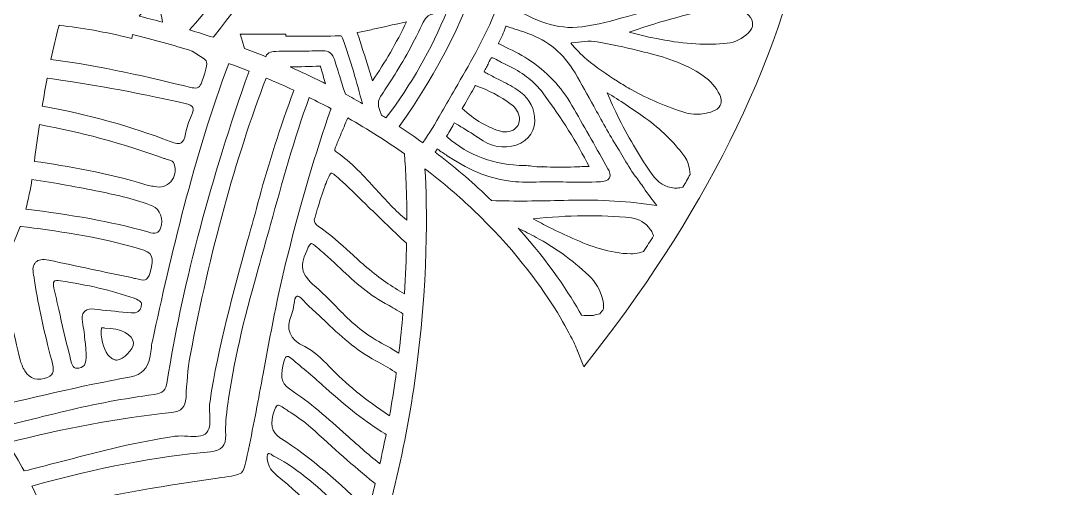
# Model space of a CAD drawing. Extents: x 126 to 2875, y -2951 to -49.
# Drawn here: x 2025 to 2875, y -2193 to -1812 of the extents above; entities that cross this region are included whole.
import ezdxf

# ---------------------------------------------------------------- set-up
doc = ezdxf.new("R2010")
doc.units = 0
doc.header["$MEASUREMENT"] = 0
doc.layers.add('Layer 1', color=7, linetype='Continuous')

# ---------------------------------------------------------------- blocks, each defined once
blk = doc.blocks.new('block 2')
at = {"layer": 'Layer 1', "lineweight": 0}
for points, knots in [([(2818.52, -1015.73), (2765.29, -1065.49), (2703.63, -1093.3), (2640.24, -1096.15), (2556.69, -1099.87), (2474.7, -1071.45), (2412.6, -1046.28), (2390.46, -1037.31), (2368.11, -1027.6), (2346.48, -1018.23), (2338.27, -1014.67), (2330.02, -1011.09), (2321.71, -1007.53), (2370.51, -1008.44), (2426.27, -1007.2), (2513.09, -924.65), (2568.78, -871.7), (2642.17, -798.11), (2625.81, -711.87), (2622.52, -694.49), (2611.09, -653.09), (2560.09, -612.54), (2565.36, -622.37), (2601.86, -692.87), (2569.54, -747.69), (2554.2, -773.71), (2526.78, -791.73), (2470.03, -803.98), (2455.63, -807.08), (2439.86, -809.44), (2422.81, -811.04), (2491.94, -734.79), (2533.75, -634.63), (2547.11, -513), (2561.91, -378.42), (2538.09, -252.24), (2515.5, -170.1), (2510.84, -153.21), (2505.7, -136.24), (2500.21, -119.65), (2496.11, -107.32), (2491.02, -97.85), (2485.03, -91.28), (2485.03, -91.28), (2489.08, -88.91), (2489.08, -88.91), (2488.22, -87.43), (2467.53, -52.75), (2420.58, -50.35), (2390.21, -48.79), (2356.11, -61.25), (2319.21, -87.4), (2293.72, -105.48), (2266.78, -130.21), (2238.64, -161.33), (2186.92, -191.97), (2146.46, -219.39), (2111.33, -247.55), (2059.02, -289.5), (2001.37, -329.63), (1934.36, -338.98), (1877.45, -346.93), (1826.29, -329.19), (1772.12, -310.4), (1744.15, -300.69), (1715.23, -290.66), (1685.52, -284.53), (1598.6, -266.59), (1534.9, -282.01), (1500.31, -329.06), (1465.72, -282.01), (1402.02, -266.61), (1315.1, -284.53), (1285.39, -290.66), (1256.47, -300.69), (1228.5, -310.4), (1174.33, -329.19), (1123.17, -346.93), (1066.26, -338.98), (999.25, -329.63), (941.6, -289.5), (889.29, -247.55), (854.16, -219.39), (813.72, -191.97), (761.98, -161.33), (733.84, -130.21), (706.9, -105.48), (681.41, -87.4), (644.51, -61.25), (610.42, -48.78), (580.04, -50.35), (533.09, -52.75), (512.4, -87.43), (511.54, -88.91), (511.54, -88.91), (515.6, -91.28), (515.6, -91.28), (509.6, -97.85), (504.51, -107.32), (500.43, -119.65), (494.91, -136.25), (489.76, -153.22), (485.12, -170.1), (462.53, -252.24), (438.71, -378.42), (453.51, -513), (466.87, -634.63), (508.68, -734.79), (577.81, -811.04), (560.76, -809.44), (544.99, -807.08), (530.59, -803.98), (473.84, -791.73), (446.42, -773.71), (431.08, -747.69), (398.76, -692.87), (435.26, -622.37), (440.53, -612.54), (389.53, -653.09), (378.1, -694.49), (374.81, -711.87), (358.45, -798.11), (431.84, -871.7), (487.53, -924.65), (574.36, -1007.2), (630.11, -1008.44), (678.91, -1007.53), (670.6, -1011.09), (662.35, -1014.67), (654.14, -1018.23), (632.51, -1027.6), (610.16, -1037.31), (588.02, -1046.28), (525.92, -1071.45), (443.9, -1099.88), (360.39, -1096.15), (296.99, -1093.3), (235.33, -1065.49), (182.1, -1015.73), (182.1, -1015.73), (125.87, -963.15), (125.87, -963.15), (125.87, -963.15), (170.22, -1026.07), (170.22, -1026.07), (219.77, -1096.34), (304.4, -1156.08), (385.84, -1178.26), (421.01, -1187.83), (457.96, -1193.28), (496.54, -1194.59), (485.65, -1205.66), (470.29, -1222.36), (453.05, -1244.47), (422.71, -1283.4), (380.73, -1347.02), (353.04, -1429.06), (321.9, -1521.35), (314.84, -1617.62), (332.07, -1715.18), (353.53, -1836.78), (412.97, -1960.62), (508.76, -2083.27), (508.76, -2083.27), (517.35, -2094.25), (517.35, -2094.25), (517.35, -2094.25), (522.39, -2081.24), (522.39, -2081.24), (522.59, -2080.7), (544.03, -2026.57), (607.28, -1966.45), (618.55, -1955.74), (631.63, -1944.41), (646.68, -1932.9), (644.92, -1962.85), (643.59, -2025.77), (654.99, -2105.75), (664.24, -2170.7), (680.05, -2233.27), (701.96, -2291.74), (729.36, -2364.83), (766.43, -2431.68), (812.16, -2490.44), (814.05, -2493.21), (839.63, -2531.25), (859.49, -2587.32), (878.32, -2640.42), (895.73, -2721.14), (871.87, -2804.06), (871.87, -2804.06), (865.62, -2825.84), (865.62, -2825.84), (865.62, -2825.84), (884.08, -2812.68), (884.08, -2812.68), (885.65, -2811.57), (922.92, -2784.71), (954.16, -2735.73), (978.8, -2697.08), (1003.28, -2637.97), (992.89, -2564.05), (993.48, -2564.79), (994.03, -2565.49), (994.54, -2566.17), (1016.21, -2595.31), (1039.76, -2622.73), (1064.5, -2647.63), (1109.21, -2692.65), (1155.37, -2726.78), (1201.72, -2749.11), (1255.68, -2775.1), (1310.13, -2785.14), (1363.64, -2778.93), (1378.87, -2809.5), (1404.34, -2833.21), (1429, -2856.2), (1455.2, -2880.59), (1479.94, -2903.62), (1493.04, -2933.91), (1493.04, -2933.91), (1500.31, -2950.67), (1500.31, -2950.67), (1500.31, -2950.67), (1507.58, -2933.91), (1507.58, -2933.91), (1520.68, -2903.62), (1545.42, -2880.59), (1571.62, -2856.2), (1596.29, -2833.21), (1621.76, -2809.5), (1636.98, -2778.93), (1690.49, -2785.14), (1744.94, -2775.1), (1798.9, -2749.11), (1845.25, -2726.78), (1891.43, -2692.65), (1936.12, -2647.63), (1960.86, -2622.73), (1984.41, -2595.33), (2006.08, -2566.18), (2006.59, -2565.5), (2007.14, -2564.79), (2007.73, -2564.05), (1997.35, -2637.97), (2021.82, -2697.08), (2046.46, -2735.73), (2077.7, -2784.71), (2114.98, -2811.57), (2116.54, -2812.68), (2116.54, -2812.68), (2135, -2825.84), (2135, -2825.84), (2135, -2825.84), (2128.75, -2804.06), (2128.75, -2804.06), (2104.89, -2721.14), (2122.3, -2640.42), (2141.13, -2587.32), (2161.01, -2531.22), (2186.59, -2493.18), (2188.46, -2490.44), (2234.19, -2431.68), (2271.26, -2364.83), (2298.65, -2291.74), (2320.57, -2233.27), (2336.38, -2170.7), (2345.63, -2105.75), (2357.03, -2025.77), (2355.7, -1962.85), (2353.94, -1932.9), (2368.99, -1944.41), (2382.07, -1955.74), (2393.34, -1966.45), (2456.59, -2026.57), (2478.03, -2080.7), (2478.23, -2081.24), (2478.23, -2081.24), (2483.25, -2094.29), (2483.25, -2094.29), (2483.25, -2094.29), (2491.86, -2083.27), (2491.86, -2083.27), (2587.65, -1960.62), (2647.09, -1836.78), (2668.55, -1715.18), (2685.78, -1617.62), (2678.72, -1521.35), (2647.58, -1429.06), (2619.89, -1347.02), (2577.91, -1283.4), (2547.57, -1244.47), (2530.33, -1222.36), (2514.97, -1205.66), (2504.08, -1194.59), (2542.66, -1193.28), (2579.61, -1187.83), (2614.78, -1178.26), (2696.22, -1156.08), (2780.85, -1096.34), (2830.4, -1026.07), (2830.4, -1026.07), (2874.75, -963.15), (2874.75, -963.15), (2874.75, -963.15), (2818.52, -1015.73), (2818.52, -1015.73)], [0, 0, 0, 0, 1, 1, 1, 2, 2, 2, 3, 3, 3, 4, 4, 4, 5, 5, 5, 6, 6, 6, 7, 7, 7, 8, 8, 8, 9, 9, 9, 10, 10, 10, 11, 11, 11, 12, 12, 12, 13, 13, 13, 14, 14, 14, 15, 15, 15, 16, 16, 16, 17, 17, 17, 18, 18, 18, 19, 19, 19, 20, 20, 20, 21, 21, 21, 22, 22, 22, 23, 23, 23, 24, 24, 24, 25, 25, 25, 26, 26, 26, 27, 27, 27, 28, 28, 28, 29, 29, 29, 30, 30, 30, 31, 31, 31, 32, 32, 32, 33, 33, 33, 34, 34, 34, 35, 35, 35, 36, 36, 36, 37, 37, 37, 38, 38, 38, 39, 39, 39, 40, 40, 40, 41, 41, 41, 42, 42, 42, 43, 43, 43, 44, 44, 44, 45, 45, 45, 46, 46, 46, 47, 47, 47, 48, 48, 48, 49, 49, 49, 50, 50, 50, 51, 51, 51, 52, 52, 52, 53, 53, 53, 54, 54, 54, 55, 55, 55, 56, 56, 56, 57, 57, 57, 58, 58, 58, 59, 59, 59, 60, 60, 60, 61, 61, 61, 62, 62, 62, 63, 63, 63, 64, 64, 64, 65, 65, 65, 66, 66, 66, 67, 67, 67, 68, 68, 68, 69, 69, 69, 70, 70, 70, 71, 71, 71, 72, 72, 72, 73, 73, 73, 74, 74, 74, 75, 75, 75, 76, 76, 76, 77, 77, 77, 78, 78, 78, 79, 79, 79, 80, 80, 80, 81, 81, 81, 82, 82, 82, 83, 83, 83, 84, 84, 84, 85, 85, 85, 86, 86, 86, 87, 87, 87, 88, 88, 88, 89, 89, 89, 90, 90, 90, 91, 91, 91, 92, 92, 92, 93, 93, 93, 94, 94, 94, 95, 95, 95, 96, 96, 96, 97, 97, 97, 98, 98, 98, 99, 99, 99, 100, 100, 100, 101, 101, 101, 102, 102, 102, 102]), ([(2352.44, -1911.22), (2352.44, -1911.22), (2352.1, -1911.71), (2352.1, -1911.71), (2345.87, -1907.18), (2339.52, -1902.76), (2333.04, -1898.47), (2396.4, -1809.49), (2429.8, -1704.59), (2429.65, -1595.1), (2429.57, -1524.07), (2415.42, -1455.16), (2387.59, -1390.29), (2360.68, -1327.55), (2322.25, -1271.35), (2273.37, -1223.28), (2273.37, -1223.28), (2269.01, -1218.99), (2269.01, -1218.99), (2263.03, -1201.34), (2255.61, -1184.49), (2246.88, -1168.77), (2261.75, -1180.88), (2275.68, -1194.5), (2289.21, -1207.73), (2289.21, -1207.73), (2292.87, -1211.31), (2292.87, -1211.31), (2327.85, -1245.44), (2354.92, -1280.61), (2375.63, -1318.81), (2379.03, -1325.08), (2382.61, -1331.36), (2386.07, -1337.44), (2392.85, -1349.28), (2399.85, -1361.53), (2405.66, -1374.1), (2418.45, -1401.69), (2426.65, -1430.55), (2435.29, -1462.68), (2444.25, -1495.97), (2449.14, -1524.24), (2450.66, -1551.65), (2451.58, -1568.03), (2451.43, -1584.75), (2451.31, -1600.92), (2451.24, -1608.62), (2451.18, -1616.58), (2451.23, -1624.41), (2451.31, -1639.44), (2449.73, -1654.43), (2448.16, -1667.12), (2445.04, -1692.36), (2438.52, -1716.73), (2432.22, -1740.32), (2424.9, -1767.69), (2418.1, -1788.39), (2410.14, -1807.47), (2401.38, -1828.47), (2389.75, -1848.47), (2378.49, -1867.79), (2374.91, -1873.95), (2371.21, -1880.32), (2367.65, -1886.63), (2362.04, -1896.56), (2357.22, -1904.38), (2352.44, -1911.22)], [0, 0, 0, 0, 1, 1, 1, 2, 2, 2, 3, 3, 3, 4, 4, 4, 5, 5, 5, 6, 6, 6, 7, 7, 7, 8, 8, 8, 9, 9, 9, 10, 10, 10, 11, 11, 11, 12, 12, 12, 13, 13, 13, 14, 14, 14, 15, 15, 15, 16, 16, 16, 17, 17, 17, 18, 18, 18, 19, 19, 19, 20, 20, 20, 21, 21, 21, 22, 22, 22, 22]), ([(2182.08, -1824.85), (2182.08, -1824.85), (2181.27, -1825.81), (2181.27, -1825.81), (2174.95, -1823.73), (2168.59, -1821.72), (2162.16, -1819.78), (2213.4, -1762.56), (2241.52, -1694.03), (2245.73, -1616.06), (2247.55, -1582.26), (2244.67, -1548.91), (2237.15, -1516.9), (2237.15, -1516.9), (2236.45, -1513.91), (2236.45, -1513.91), (2237.04, -1513.31), (2237.42, -1512.91), (2237.54, -1512.77), (2237.54, -1512.77), (2236.97, -1512.25), (2236.97, -1512.25), (2241.03, -1504.57), (2244.84, -1496.95), (2248.4, -1489.37), (2257.65, -1519.81), (2263.01, -1551.95), (2264.31, -1584.95), (2267.75, -1671.87), (2238.54, -1757.07), (2182.08, -1824.85)], [0, 0, 0, 0, 1, 1, 1, 2, 2, 2, 3, 3, 3, 4, 4, 4, 5, 5, 5, 6, 6, 6, 7, 7, 7, 8, 8, 8, 9, 9, 9, 10, 10, 10, 10]), ([(2463.53, -1676.48), (2463.53, -1676.48), (2463.77, -1676.48), (2463.77, -1676.48), (2466.52, -1676.59), (2469.12, -1676.67), (2471.66, -1677.02), (2471.66, -1677.02), (2474.67, -1677.41), (2474.67, -1677.41), (2487.23, -1679.06), (2499.07, -1680.61), (2509.56, -1687.45), (2521.5, -1695.24), (2531.72, -1705.53), (2541.62, -1715.47), (2541.62, -1715.47), (2542.42, -1716.31), (2542.42, -1716.31), (2547.65, -1721.55), (2552.9, -1726.94), (2557.97, -1732.17), (2575.81, -1750.51), (2594.2, -1769.45), (2614.97, -1785.54), (2614.51, -1785.59), (2614.07, -1785.66), (2613.61, -1785.72), (2608.18, -1786.46), (2602.56, -1787.24), (2597.07, -1788.41), (2573.29, -1793.52), (2549.53, -1800.2), (2526.56, -1806.66), (2526.56, -1806.66), (2519.03, -1808.77), (2519.03, -1808.77), (2506.59, -1812.26), (2494.38, -1815.53), (2481.91, -1817.25), (2460.96, -1820.13), (2443.19, -1811.27), (2426.04, -1802.48), (2426.68, -1800.79), (2427.31, -1799.09), (2427.96, -1797.42), (2429.11, -1794.41), (2430.3, -1791.29), (2431.36, -1788.17), (2431.39, -1788.17), (2431.44, -1788.19), (2431.47, -1788.2), (2434.05, -1788.93), (2436.62, -1789.61), (2439.2, -1790.31), (2443.88, -1791.56), (2448.73, -1792.86), (2453.38, -1794.36), (2462.69, -1797.37), (2472.09, -1798.79), (2481.45, -1798.59), (2484.57, -1798.51), (2487.67, -1798.26), (2490.77, -1797.83), (2511.73, -1794.93), (2532.24, -1789.07), (2552.08, -1783.41), (2556.86, -1782.05), (2561.64, -1780.67), (2566.42, -1779.35), (2569.32, -1778.55), (2572.37, -1777.33), (2573.18, -1774.43), (2573.99, -1771.47), (2571.88, -1768.75), (2569.51, -1766.26), (2552.48, -1748.52), (2537.03, -1732.64), (2520.29, -1718.03), (2507.54, -1706.89), (2493.32, -1699.75), (2478.04, -1696.77), (2474.02, -1696), (2469.94, -1694.86), (2465.98, -1693.76), (2463.28, -1693.02), (2460.47, -1692.24), (2457.67, -1691.56), (2457.5, -1691.53), (2457.36, -1691.48), (2457.24, -1691.45), (2457.26, -1691.39), (2457.28, -1691.31), (2457.29, -1691.23), (2457.85, -1688.65), (2458.26, -1686.02), (2458.64, -1683.51), (2458.83, -1682.27), (2459.02, -1681.04), (2459.22, -1679.82), (2459.44, -1678.47), (2459.68, -1677.11), (2459.89, -1676.45), (2460.08, -1676.43), (2460.3, -1676.41), (2460.57, -1676.41), (2461.38, -1676.4), (2462.48, -1676.43), (2463.53, -1676.48)], [0, 0, 0, 0, 1, 1, 1, 2, 2, 2, 3, 3, 3, 4, 4, 4, 5, 5, 5, 6, 6, 6, 7, 7, 7, 8, 8, 8, 9, 9, 9, 10, 10, 10, 11, 11, 11, 12, 12, 12, 13, 13, 13, 14, 14, 14, 15, 15, 15, 16, 16, 16, 17, 17, 17, 18, 18, 18, 19, 19, 19, 20, 20, 20, 21, 21, 21, 22, 22, 22, 23, 23, 23, 24, 24, 24, 25, 25, 25, 26, 26, 26, 27, 27, 27, 28, 28, 28, 29, 29, 29, 30, 30, 30, 31, 31, 31, 32, 32, 32, 33, 33, 33, 34, 34, 34, 35, 35, 35, 36, 36, 36, 36]), ([(2122.84, -1783.79), (2117, -1774.15), (2108.68, -1767.56), (2102.07, -1762.89), (2100.27, -1761.63), (2098.43, -1760.39), (2096.6, -1759.16), (2091.47, -1755.72), (2086.62, -1752.48), (2082.41, -1748.34), (2082.4, -1748.33), (2082.37, -1748.31), (2082.35, -1748.28), (2082.35, -1748.28), (2084.36, -1746.22), (2084.36, -1746.22), (2085.15, -1745.42), (2085.9, -1744.74), (2086.61, -1744.15), (2086.7, -1744.23), (2086.78, -1744.32), (2086.86, -1744.39), (2087.32, -1744.83), (2087.86, -1745.34), (2088.48, -1745.76), (2092.4, -1748.42), (2096.26, -1751.18), (2099.83, -1753.76), (2111.95, -1762.5), (2121.24, -1772.29), (2128.19, -1783.71), (2135.03, -1794.9), (2138.69, -1804.13), (2140.07, -1813.48), (2133.75, -1811.77), (2127.39, -1810.14), (2120.96, -1808.58), (2127.48, -1801.8), (2128.24, -1792.68), (2122.84, -1783.79)], [0, 0, 0, 0, 1, 1, 1, 2, 2, 2, 3, 3, 3, 4, 4, 4, 5, 5, 5, 6, 6, 6, 7, 7, 7, 8, 8, 8, 9, 9, 9, 10, 10, 10, 11, 11, 11, 12, 12, 12, 13, 13, 13, 13]), ([(2617.39, -1822.32), (2612.44, -1827.11), (2606.79, -1829.82), (2600.11, -1830.58), (2583.87, -1832.45), (2566.5, -1831.43), (2545.43, -1827.41), (2537.8, -1825.94), (2529.13, -1824.14), (2520.23, -1821.54), (2522.4, -1820.81), (2524.57, -1820.08), (2526.74, -1819.37), (2551.49, -1811.12), (2574.4, -1805.13), (2596.75, -1801.06), (2598.37, -1800.76), (2599.93, -1800.61), (2601.45, -1800.61), (2605.31, -1800.61), (2608.84, -1801.56), (2612.12, -1803.5), (2614.08, -1804.65), (2615.95, -1806.15), (2617.72, -1808.02), (2622.14, -1812.63), (2622.01, -1817.84), (2617.39, -1822.32)], [0, 0, 0, 0, 1, 1, 1, 2, 2, 2, 3, 3, 3, 4, 4, 4, 5, 5, 5, 6, 6, 6, 7, 7, 7, 8, 8, 8, 9, 9, 9, 9]), ([(2317.83, -1873.89), (2319.27, -1871.53), (2320.87, -1869.19), (2322.41, -1866.91), (2323.82, -1864.82), (2325.27, -1862.67), (2326.65, -1860.48), (2334.17, -1848.4), (2343.82, -1832.37), (2351.64, -1815.34), (2354.1, -1810.03), (2356.5, -1807.56), (2359.96, -1806.83), (2359.96, -1806.83), (2361.52, -1806.52), (2361.52, -1806.52), (2364.86, -1805.81), (2368.28, -1805.09), (2371.94, -1804.22), (2359.16, -1835.76), (2342.89, -1864.26), (2322.3, -1891.19), (2322.3, -1891.19), (2322.12, -1891.43), (2322.12, -1891.43), (2320.93, -1890.67), (2319.73, -1889.92), (2318.53, -1889.18), (2318.53, -1889.18), (2317.04, -1885.3), (2317.04, -1885.3), (2315.41, -1881.08), (2315.66, -1877.44), (2317.83, -1873.89)], [0, 0, 0, 0, 1, 1, 1, 2, 2, 2, 3, 3, 3, 4, 4, 4, 5, 5, 5, 6, 6, 6, 7, 7, 7, 8, 8, 8, 9, 9, 9, 10, 10, 10, 11, 11, 11, 11]), ([(2164.97, -1867), (2164.41, -1866.94), (2163.79, -1866.88), (2163.27, -1866.75), (2130.01, -1858.46), (2090.44, -1849.24), (2049.09, -1843.83), (2051.07, -1834.51), (2053.26, -1825.25), (2055.73, -1816.03), (2055.73, -1816.03), (2056.22, -1816.08), (2056.22, -1816.08), (2074.12, -1818.03), (2092.8, -1821.38), (2114.98, -1826.65), (2114.98, -1826.65), (2115.72, -1823.58), (2115.72, -1823.58), (2132.63, -1827.68), (2148.77, -1832.18), (2164.19, -1837.01), (2164.19, -1837.01), (2173.88, -1843.32), (2173.88, -1843.32), (2176.68, -1845.16), (2177.41, -1847.11), (2173.17, -1859.14), (2173.17, -1859.14), (2172.74, -1860.34), (2172.74, -1860.34), (2170.93, -1865.64), (2169.92, -1867.46), (2165.65, -1867.07), (2165.55, -1867.05), (2165.27, -1867.02), (2164.97, -1867)], [0, 0, 0, 0, 1, 1, 1, 2, 2, 2, 3, 3, 3, 4, 4, 4, 5, 5, 5, 6, 6, 6, 7, 7, 7, 8, 8, 8, 9, 9, 9, 10, 10, 10, 11, 11, 11, 12, 12, 12, 12]), ([(2298.81, -1822.05), (2298.81, -1822.03), (2298.79, -1822.02), (2298.79, -1822), (2298.88, -1821.98), (2298.98, -1821.97), (2299.09, -1821.94), (2302.76, -1821.19), (2306.45, -1820.39), (2310.12, -1819.58), (2313.8, -1818.77), (2317.45, -1817.95), (2321.05, -1817.14), (2323.78, -1816.52), (2326.52, -1815.91), (2329.26, -1815.3), (2329.26, -1815.3), (2338.95, -1813.14), (2338.95, -1813.14), (2330.62, -1830.34), (2321.28, -1846.47), (2311.17, -1861.13), (2311.17, -1861.13), (2307.89, -1850.7), (2307.89, -1850.7), (2304.93, -1841.31), (2301.88, -1831.59), (2298.81, -1822.05)], [0, 0, 0, 0, 1, 1, 1, 2, 2, 2, 3, 3, 3, 4, 4, 4, 5, 5, 5, 6, 6, 6, 7, 7, 7, 8, 8, 8, 9, 9, 9, 9]), ([(2470.86, -1958.58), (2450.72, -1959.07), (2431.05, -1959.46), (2411.65, -1958.93), (2411.65, -1958.93), (2408.24, -1958.83), (2408.24, -1958.83), (2407.16, -1957.77), (2406.08, -1956.73), (2404.97, -1955.67), (2391.6, -1942.91), (2377.34, -1930.78), (2362.27, -1919.29), (2362.27, -1919.29), (2362.96, -1918.28), (2362.96, -1918.28), (2363.26, -1917.86), (2363.55, -1917.44), (2363.83, -1917.03), (2363.91, -1916.91), (2363.96, -1916.84), (2364.02, -1916.77), (2364.07, -1916.79), (2364.1, -1916.82), (2364.17, -1916.87), (2366.75, -1918.78), (2369.45, -1920.54), (2372.08, -1922.27), (2372.08, -1922.27), (2373.43, -1923.14), (2373.43, -1923.14), (2391.5, -1935.02), (2407.84, -1941.37), (2424.86, -1943.14), (2432.44, -1943.94), (2440.07, -1943.78), (2447.45, -1943.62), (2450.8, -1943.54), (2454.27, -1943.48), (2457.67, -1943.48), (2461.55, -1943.51), (2465.41, -1943.59), (2469.27, -1943.68), (2478.3, -1943.89), (2487.61, -1944.09), (2496.85, -1943.46), (2499.4, -1943.27), (2502.9, -1943.03), (2504.32, -1940.37), (2505.64, -1937.94), (2504.37, -1935.29), (2502.96, -1932.81), (2502.96, -1932.81), (2501.42, -1930.07), (2501.42, -1930.07), (2492.37, -1914.05), (2483, -1897.46), (2473.69, -1881.22), (2465.06, -1866.13), (2453.02, -1853.5), (2437.88, -1843.69), (2431.19, -1839.33), (2424, -1835.87), (2417.05, -1832.51), (2417.05, -1832.51), (2414.35, -1831.2), (2414.35, -1831.2), (2414.14, -1831.09), (2413.97, -1831.01), (2413.82, -1830.93), (2413.85, -1830.85), (2413.89, -1830.77), (2413.93, -1830.69), (2416.21, -1826.19), (2418.13, -1821.75), (2419.63, -1817.47), (2419.76, -1817.09), (2419.89, -1816.86), (2419.97, -1816.73), (2420.16, -1816.74), (2420.49, -1816.82), (2421.03, -1817.01), (2423.76, -1817.98), (2426.53, -1818.88), (2429.31, -1819.78), (2432.12, -1820.72), (2435.05, -1821.67), (2437.87, -1822.68), (2454.25, -1828.49), (2466.79, -1839), (2476.21, -1854.83), (2481.5, -1863.71), (2486.56, -1872.94), (2491.45, -1881.87), (2497.64, -1893.15), (2504.05, -1904.84), (2511, -1916), (2512.52, -1918.43), (2514.01, -1920.95), (2515.43, -1923.39), (2518.46, -1928.53), (2521.59, -1933.84), (2525.28, -1938.81), (2527.64, -1941.97), (2529.97, -1945.28), (2532.21, -1948.48), (2535.59, -1953.28), (2539.05, -1958.18), (2542.8, -1962.92), (2520.72, -1959.35), (2497.17, -1957.93), (2470.86, -1958.58)], [0, 0, 0, 0, 1, 1, 1, 2, 2, 2, 3, 3, 3, 4, 4, 4, 5, 5, 5, 6, 6, 6, 7, 7, 7, 8, 8, 8, 9, 9, 9, 10, 10, 10, 11, 11, 11, 12, 12, 12, 13, 13, 13, 14, 14, 14, 15, 15, 15, 16, 16, 16, 17, 17, 17, 18, 18, 18, 19, 19, 19, 20, 20, 20, 21, 21, 21, 22, 22, 22, 23, 23, 23, 24, 24, 24, 25, 25, 25, 26, 26, 26, 27, 27, 27, 28, 28, 28, 29, 29, 29, 30, 30, 30, 31, 31, 31, 32, 32, 32, 33, 33, 33, 34, 34, 34, 35, 35, 35, 36, 36, 36, 37, 37, 37, 37]), ([(2270.61, -1836.82), (2264.68, -1836.93), (2258.72, -1836.97), (2252.77, -1837.02), (2246.11, -1837.07), (2239.24, -1837.13), (2232.46, -1837.26), (2230.33, -1837.31), (2225.47, -1837.4), (2224.31, -1841.6), (2218.53, -1839.25), (2212.69, -1836.99), (2206.79, -1834.79), (2206.79, -1834.79), (2204.97, -1828.51), (2204.97, -1828.51), (2204.48, -1826.76), (2203.97, -1825.02), (2203.46, -1823.28), (2203.45, -1823.25), (2203.45, -1823.22), (2203.43, -1823.17), (2203.43, -1823.17), (2203.78, -1823.17), (2203.78, -1823.17), (2213.48, -1823.28), (2223.36, -1823.27), (2232.91, -1823.25), (2235.42, -1823.23), (2237.96, -1823.23), (2240.49, -1823.23), (2240.49, -1823.23), (2240.49, -1824.74), (2240.49, -1824.74), (2240.49, -1824.74), (2243.65, -1824.74), (2243.65, -1824.74), (2247.26, -1824.74), (2250.87, -1824.75), (2254.47, -1824.75), (2264.26, -1824.77), (2274.41, -1824.79), (2284.38, -1824.68), (2285.84, -1824.66), (2286.11, -1824.71), (2286.77, -1826.56), (2293.2, -1844.37), (2298.39, -1862.63), (2303.03, -1879.9), (2298.43, -1877.23), (2293.79, -1874.6), (2289.07, -1872.05), (2289.07, -1872.05), (2287.38, -1866.83), (2287.38, -1866.83), (2286.62, -1864.49), (2285.82, -1862.06), (2285.14, -1859.69), (2284.34, -1856.9), (2283.42, -1854.13), (2282.53, -1851.46), (2281.71, -1848.99), (2280.87, -1846.44), (2280.13, -1843.92), (2278.7, -1839.13), (2275.57, -1836.72), (2270.61, -1836.82)], [0, 0, 0, 0, 1, 1, 1, 2, 2, 2, 3, 3, 3, 4, 4, 4, 5, 5, 5, 6, 6, 6, 7, 7, 7, 8, 8, 8, 9, 9, 9, 10, 10, 10, 11, 11, 11, 12, 12, 12, 13, 13, 13, 14, 14, 14, 15, 15, 15, 16, 16, 16, 17, 17, 17, 18, 18, 18, 19, 19, 19, 20, 20, 20, 21, 21, 21, 22, 22, 22, 22]), ([(2595.06, -1879.94), (2594.96, -1880.24), (2594.87, -1880.54), (2594.74, -1880.84), (2594.61, -1881.12), (2594.47, -1881.42), (2594.31, -1881.69), (2593.19, -1883.64), (2591.19, -1885.14), (2588.49, -1886.08), (2583.75, -1887.71), (2579.43, -1888.52), (2575.44, -1888.48), (2572.02, -1888.56), (2569.1, -1888.2), (2566.36, -1887.33), (2550.28, -1882.2), (2535.81, -1875.99), (2522.43, -1868.54), (2518.47, -1866.34), (2514.59, -1864.03), (2510.81, -1861.59), (2502.3, -1856.08), (2493.6, -1850.46), (2485.74, -1843.8), (2481.02, -1839.81), (2476.62, -1835.42), (2472.73, -1830.47), (2473.06, -1830.42), (2473.39, -1830.37), (2473.71, -1830.34), (2480.85, -1829.38), (2487.57, -1828.47), (2494.36, -1829.53), (2505.43, -1831.26), (2516.54, -1833.95), (2527.29, -1836.55), (2527.29, -1836.55), (2532.59, -1837.83), (2532.59, -1837.83), (2547.74, -1841.47), (2565.31, -1846.62), (2580.72, -1857.24), (2586.71, -1861.38), (2591.24, -1866.61), (2594.14, -1872.78), (2594.99, -1874.62), (2595.41, -1876.39), (2595.34, -1878.04), (2595.33, -1878.69), (2595.22, -1879.33), (2595.06, -1879.94)], [0, 0, 0, 0, 1, 1, 1, 2, 2, 2, 3, 3, 3, 4, 4, 4, 5, 5, 5, 6, 6, 6, 7, 7, 7, 8, 8, 8, 9, 9, 9, 10, 10, 10, 11, 11, 11, 12, 12, 12, 13, 13, 13, 14, 14, 14, 15, 15, 15, 16, 16, 16, 17, 17, 17, 17]), ([(2397.47, -1907.8), (2407.49, -1915.01), (2417.84, -1916.95), (2428.26, -1913.53), (2438.72, -1910.09), (2444.49, -1901.21), (2443.31, -1890.37), (2442.32, -1881.23), (2437.46, -1873.79), (2428.86, -1868.24), (2424.26, -1865.26), (2419.35, -1862.82), (2414.6, -1860.47), (2411.59, -1858.96), (2408.49, -1857.41), (2405.54, -1855.76), (2404.23, -1855.04), (2402.77, -1854.23), (2402.09, -1853.72), (2402.44, -1852.92), (2403.31, -1851.43), (2404.06, -1850.18), (2404.71, -1849.07), (2405.23, -1847.85), (2405.73, -1846.69), (2406.45, -1845.08), (2407.4, -1842.88), (2408.27, -1842.56), (2409.23, -1842.21), (2411.2, -1843.39), (2412.94, -1844.41), (2414.01, -1845.06), (2415.11, -1845.71), (2416.28, -1846.24), (2429.04, -1851.9), (2438.61, -1858.31), (2445.88, -1866.13), (2447.56, -1867.94), (2449.11, -1869.81), (2450.55, -1871.77), (2465.46, -1892.05), (2477.62, -1911.47), (2487.68, -1931.05), (2483.7, -1931.1), (2479.71, -1931.22), (2475.83, -1931.35), (2466.76, -1931.65), (2458.19, -1931.94), (2450.03, -1931.18), (2450.03, -1931.18), (2449.76, -1931.16), (2449.76, -1931.16), (2449.76, -1931.16), (2449.49, -1931.18), (2449.49, -1931.18), (2446.42, -1931.41), (2443.66, -1931.08), (2440.99, -1930.75), (2439.1, -1930.53), (2437.17, -1930.29), (2435.21, -1930.26), (2410.47, -1929.97), (2389.76, -1922.36), (2371.91, -1906.99), (2371.68, -1906.78), (2371.51, -1906.63), (2371.4, -1906.51), (2371.43, -1906.45), (2371.48, -1906.39), (2371.53, -1906.29), (2374.01, -1902.46), (2376.2, -1898.49), (2377.83, -1895.45), (2377.83, -1895.43), (2377.83, -1895.43), (2377.84, -1895.42), (2377.84, -1895.42), (2381.17, -1897.41), (2381.17, -1897.41), (2386.61, -1900.67), (2392.26, -1904.05), (2397.47, -1907.8)], [0, 0, 0, 0, 1, 1, 1, 2, 2, 2, 3, 3, 3, 4, 4, 4, 5, 5, 5, 6, 6, 6, 7, 7, 7, 8, 8, 8, 9, 9, 9, 10, 10, 10, 11, 11, 11, 12, 12, 12, 13, 13, 13, 14, 14, 14, 15, 15, 15, 16, 16, 16, 17, 17, 17, 18, 18, 18, 19, 19, 19, 20, 20, 20, 21, 21, 21, 22, 22, 22, 23, 23, 23, 24, 24, 24, 25, 25, 25, 26, 26, 26, 27, 27, 27, 27]), ([(2210.55, -1853.37), (2209.49, -1856.22), (2208.47, -1859.09), (2207.47, -1861.97), (2176.71, -1950.76), (2155.9, -2030.68), (2143.85, -2106.3), (2142.69, -2113.55), (2140.41, -2115.8), (2133.21, -2116.76), (2108.85, -2120.01), (2084.5, -2124.55), (2060.84, -2130.27), (2040.32, -2135.22), (2022.37, -2139.73), (2005.99, -2144.05), (2005.99, -2144.05), (2004.69, -2144.4), (2004.69, -2144.4), (2000.81, -2139.46), (1996.7, -2134.62), (1992.33, -2129.9), (2031.47, -2119.5), (2072.54, -2110.19), (2114.44, -2102.26), (2122.84, -2100.67), (2128.16, -2095.39), (2129.79, -2087), (2130.24, -2084.74), (2130.5, -2082.46), (2130.76, -2080.26), (2131.04, -2077.81), (2131.31, -2075.48), (2131.8, -2073.22), (2146.87, -2004.09), (2165.35, -1923.91), (2194, -1847.11), (2194, -1847.11), (2194.01, -1847.06), (2194.01, -1847.06), (2199.65, -1849.1), (2205.16, -1851.19), (2210.57, -1853.31), (2210.57, -1853.31), (2210.55, -1853.37), (2210.55, -1853.37)], [0, 0, 0, 0, 1, 1, 1, 2, 2, 2, 3, 3, 3, 4, 4, 4, 5, 5, 5, 6, 6, 6, 7, 7, 7, 8, 8, 8, 9, 9, 9, 10, 10, 10, 11, 11, 11, 12, 12, 12, 13, 13, 13, 14, 14, 14, 15, 15, 15, 15]), ([(2244.08, -1849.97), (2252.47, -1849.77), (2260.43, -1849.53), (2268.22, -1849.24), (2268.43, -1849.23), (2268.57, -1849.24), (2268.67, -1849.26), (2268.71, -1849.35), (2268.79, -1849.54), (2268.89, -1849.86), (2270.2, -1854.43), (2271.55, -1859.03), (2272.89, -1863.6), (2271.89, -1863.09), (2270.91, -1862.59), (2269.92, -1862.08), (2261.48, -1857.87), (2252.85, -1853.85), (2244.08, -1849.97)], [0, 0, 0, 0, 1, 1, 1, 2, 2, 2, 3, 3, 3, 4, 4, 4, 5, 5, 5, 6, 6, 6, 6]), ([(2247.2, -1868.95), (2247.2, -1868.95), (2247.11, -1869.19), (2247.11, -1869.19), (2235.76, -1899.74), (2226.57, -1928.23), (2219.04, -1956.35), (2215.91, -1968.01), (2212.63, -1979.85), (2209.45, -1991.3), (2197.67, -2033.72), (2185.5, -2077.59), (2178.77, -2122.13), (2178.23, -2125.66), (2178.42, -2129.33), (2178.59, -2132.89), (2178.88, -2138.75), (2179.15, -2144.28), (2176.09, -2147.69), (2172.69, -2151.51), (2167.13, -2151.18), (2160.69, -2150.77), (2157.21, -2150.56), (2153.6, -2150.34), (2150.15, -2150.83), (2119.85, -2155.13), (2089.96, -2162.92), (2061.06, -2170.44), (2052.29, -2172.74), (2043.22, -2175.1), (2034.28, -2177.33), (2033.06, -2177.63), (2031.85, -2177.95), (2030.65, -2178.26), (2030.65, -2178.26), (2027.44, -2179.07), (2027.44, -2179.07), (2023.21, -2171.28), (2018.54, -2163.65), (2013.41, -2156.23), (2058.92, -2144.39), (2104.07, -2136.04), (2147.65, -2131.44), (2155.42, -2130.61), (2158.78, -2127.07), (2159.22, -2119.17), (2159.22, -2119.17), (2159.24, -2118.85), (2159.24, -2118.85), (2159.87, -2107.73), (2160.5, -2096.22), (2162.59, -2085.28), (2178.99, -1999.23), (2199.24, -1925.21), (2224.49, -1858.95), (2232.29, -1862.21), (2239.87, -1865.55), (2247.2, -1868.95)], [0, 0, 0, 0, 1, 1, 1, 2, 2, 2, 3, 3, 3, 4, 4, 4, 5, 5, 5, 6, 6, 6, 7, 7, 7, 8, 8, 8, 9, 9, 9, 10, 10, 10, 11, 11, 11, 12, 12, 12, 13, 13, 13, 14, 14, 14, 15, 15, 15, 16, 16, 16, 17, 17, 17, 18, 18, 18, 19, 19, 19, 19]), ([(2146.27, -1910.65), (2114.5, -1898.39), (2080.47, -1888.96), (2042.22, -1881.8), (2042.22, -1881.8), (2042.13, -1881.79), (2042.13, -1881.79), (2043.35, -1874.17), (2044.64, -1866.64), (2046.04, -1859.15), (2046.04, -1859.15), (2046.23, -1859.17), (2046.23, -1859.17), (2079.26, -1863.46), (2114.91, -1869.96), (2158.41, -1879.67), (2161.97, -1880.46), (2164.11, -1881.55), (2164.79, -1882.91), (2165.44, -1884.21), (2165.06, -1886.41), (2163.68, -1889.45), (2161.37, -1894.55), (2159.74, -1899.61), (2158.82, -1904.54), (2158.1, -1908.43), (2156.94, -1910.85), (2155.36, -1911.74), (2153.63, -1912.7), (2150.67, -1912.34), (2146.27, -1910.65)], [0, 0, 0, 0, 1, 1, 1, 2, 2, 2, 3, 3, 3, 4, 4, 4, 5, 5, 5, 6, 6, 6, 7, 7, 7, 8, 8, 8, 9, 9, 9, 10, 10, 10, 10]), ([(2384.25, -1883.72), (2384.25, -1883.72), (2386.33, -1880.19), (2386.33, -1880.19), (2389.11, -1875.44), (2391.98, -1870.53), (2394.67, -1865.61), (2394.8, -1865.37), (2394.91, -1865.21), (2394.97, -1865.12), (2395.11, -1865.15), (2395.3, -1865.2), (2395.6, -1865.29), (2405.5, -1868.73), (2415.15, -1873.81), (2424.3, -1880.4), (2425.96, -1881.6), (2427.39, -1883.17), (2428.55, -1885.08), (2431.33, -1889.67), (2431.71, -1893.53), (2429.75, -1897.25), (2427.82, -1900.91), (2424.51, -1902.62), (2418.7, -1902.92), (2418.48, -1902.89), (2418.26, -1902.89), (2418.03, -1902.87), (2417.64, -1902.84), (2417.23, -1902.83), (2417.01, -1902.76), (2404.96, -1899.33), (2394.24, -1893.09), (2384.25, -1883.72)], [0, 0, 0, 0, 1, 1, 1, 2, 2, 2, 3, 3, 3, 4, 4, 4, 5, 5, 5, 6, 6, 6, 7, 7, 7, 8, 8, 8, 9, 9, 9, 10, 10, 10, 11, 11, 11, 11]), ([(2042.6, -2211.3), (2042.6, -2211.3), (2042.22, -2211.38), (2042.22, -2211.38), (2039.64, -2204.62), (2036.79, -2197.92), (2033.66, -2191.32), (2088.38, -2176.19), (2134.62, -2167.31), (2179.09, -2163.4), (2188.14, -2162.61), (2191.88, -2158.46), (2191.56, -2149.56), (2191.31, -2142.36), (2191.84, -2134.35), (2193.27, -2124.36), (2197.91, -2091.96), (2205.54, -2058.07), (2218.01, -2014.43), (2221.46, -2002.38), (2224.85, -1990.09), (2228.13, -1978.21), (2237.54, -1944.03), (2247.28, -1908.7), (2259.58, -1874.87), (2265.69, -1877.86), (2271.64, -1880.9), (2277.42, -1883.97), (2277.42, -1883.97), (2277.26, -1884.45), (2277.26, -1884.45), (2264.69, -1920.14), (2253.12, -1959.29), (2241.87, -2004.14), (2233.9, -2035.83), (2227.87, -2068.4), (2222.05, -2099.91), (2218.28, -2120.2), (2214.4, -2141.16), (2210.05, -2161.66), (2209.72, -2163.26), (2209.42, -2164.74), (2209.11, -2166.12), (2207.4, -2174.4), (2206.55, -2178.56), (2204.33, -2180.46), (2202.02, -2182.46), (2196.88, -2183.17), (2187.55, -2184.45), (2187.55, -2184.45), (2184.97, -2184.82), (2184.97, -2184.82), (2135.52, -2191.7), (2087.62, -2200.61), (2042.6, -2211.3)], [0, 0, 0, 0, 1, 1, 1, 2, 2, 2, 3, 3, 3, 4, 4, 4, 5, 5, 5, 6, 6, 6, 7, 7, 7, 8, 8, 8, 9, 9, 9, 10, 10, 10, 11, 11, 11, 12, 12, 12, 13, 13, 13, 14, 14, 14, 15, 15, 15, 16, 16, 16, 17, 17, 17, 18, 18, 18, 18]), ([(2564.16, -1947.85), (2564.16, -1947.85), (2561.5, -1948.37), (2561.5, -1948.37), (2560.15, -1948.62), (2558.73, -1948.68), (2557.26, -1948.56), (2549.64, -1947.88), (2543.82, -1944.35), (2538.96, -1937.45), (2529.7, -1924.29), (2520.96, -1909.55), (2512.27, -1892.38), (2508.29, -1884.51), (2505.05, -1877.51), (2502.36, -1870.91), (2512.49, -1877.12), (2522.92, -1884.08), (2534.02, -1892.01), (2545.99, -1900.59), (2556.34, -1910.66), (2564.77, -1921.95), (2567.26, -1925.27), (2568.83, -1929.09), (2569.41, -1933.27), (2569.41, -1933.27), (2570, -1937.43), (2570, -1937.43), (2568.08, -1940.91), (2566.14, -1944.38), (2564.16, -1947.85)], [0, 0, 0, 0, 1, 1, 1, 2, 2, 2, 3, 3, 3, 4, 4, 4, 5, 5, 5, 6, 6, 6, 7, 7, 7, 8, 8, 8, 9, 9, 9, 10, 10, 10, 10]), ([(2338.95, -1974.6), (2330.04, -1967.28), (2322.14, -1958.53), (2314.49, -1950.08), (2304.55, -1939.09), (2294.29, -1927.73), (2281.52, -1919.02), (2280.68, -1918.45), (2279.89, -1917.91), (2281, -1915.27), (2282.33, -1912.12), (2283.66, -1908.97), (2284.99, -1905.82), (2287, -1901.02), (2289.01, -1896.24), (2291.05, -1891.46), (2307.92, -1901.02), (2323.28, -1910.82), (2337.16, -1920.6), (2337.87, -1929.06), (2339.17, -1948.04), (2339.17, -1974.79), (2339.17, -1974.79), (2338.95, -1974.6), (2338.95, -1974.6)], [0, 0, 0, 0, 1, 1, 1, 2, 2, 2, 3, 3, 3, 4, 4, 4, 5, 5, 5, 6, 6, 6, 7, 7, 7, 8, 8, 8, 8]), ([(2133.54, -1947.4), (2132.83, -1947.26), (2132.1, -1947.12), (2131.39, -1946.97), (2129.65, -1946.63), (2128, -1946.31), (2126.45, -1945.84), (2095.33, -1936.26), (2063.12, -1930.86), (2035.7, -1926.84), (2035.7, -1926.84), (2035.65, -1926.84), (2035.65, -1926.84), (2037.01, -1916.71), (2038.38, -1906.74), (2039.82, -1896.94), (2072.76, -1902.76), (2105.95, -1911.75), (2141.3, -1924.42), (2142.11, -1924.7), (2142.96, -1924.96), (2143.83, -1925.21), (2147.39, -1926.24), (2149.03, -1926.9), (2149.69, -1929.09), (2151.32, -1934.37), (2150.28, -1939.76), (2146.87, -1943.46), (2143.58, -1947.07), (2138.72, -1948.51), (2133.54, -1947.4)], [0, 0, 0, 0, 1, 1, 1, 2, 2, 2, 3, 3, 3, 4, 4, 4, 5, 5, 5, 6, 6, 6, 7, 7, 7, 8, 8, 8, 9, 9, 9, 10, 10, 10, 10]), ([(2337.14, -2034.7), (2327.17, -2029.16), (2317.17, -2022.15), (2306.63, -2013.29), (2302.03, -2009.44), (2297.51, -2005.31), (2293.14, -2001.3), (2284.94, -1993.81), (2276.45, -1986.07), (2267, -1979.6), (2264.77, -1978.05), (2263.84, -1976.59), (2263.71, -1974.3), (2264.57, -1971.59), (2265.39, -1968.87), (2266.21, -1966.14), (2268.08, -1959.91), (2270.03, -1953.45), (2272.29, -1947.29), (2273.24, -1944.71), (2276.12, -1936.89), (2277.58, -1936.54), (2278.54, -1936.34), (2281.63, -1938.66), (2286.76, -1943.51), (2293.93, -1950.25), (2301.1, -1957.26), (2308.03, -1964.06), (2316.76, -1972.6), (2325.78, -1981.44), (2334.93, -1989.86), (2334.93, -1989.86), (2338.98, -1993.53), (2338.98, -1993.53), (2338.71, -2006.07), (2338.14, -2019.85), (2337.14, -2034.7)], [0, 0, 0, 0, 1, 1, 1, 2, 2, 2, 3, 3, 3, 4, 4, 4, 5, 5, 5, 6, 6, 6, 7, 7, 7, 8, 8, 8, 9, 9, 9, 10, 10, 10, 11, 11, 11, 12, 12, 12, 12]), ([(2033.67, -1941.51), (2052.45, -1944.46), (2071.1, -1947.81), (2089.08, -1951.49), (2103.21, -1954.38), (2118.17, -1957.68), (2132.13, -1963.31), (2138.09, -1965.72), (2141.05, -1974.11), (2138.44, -1981.26), (2136.88, -1985.5), (2134.45, -1986.23), (2127.99, -1984.36), (2097.2, -1975.48), (2065.97, -1970.48), (2028.59, -1965.72), (2030.79, -1957.77), (2032.5, -1949.67), (2033.67, -1941.51)], [0, 0, 0, 0, 1, 1, 1, 2, 2, 2, 3, 3, 3, 4, 4, 4, 5, 5, 5, 6, 6, 6, 6]), ([(2532.01, -2000.27), (2532.01, -2000.27), (2528.51, -2001.25), (2528.51, -2001.25), (2526.26, -2001.87), (2523.9, -2002.19), (2521.58, -2002.14), (2504.31, -2001.84), (2488.73, -1995.97), (2474.45, -1989.65), (2468.32, -1986.94), (2461.96, -1983.94), (2455.53, -1980.72), (2451.13, -1978.51), (2446.76, -1976.2), (2442.19, -1973.77), (2470.34, -1970.55), (2496.55, -1970.28), (2522.15, -1972.9), (2528.41, -1973.55), (2533.53, -1976.72), (2537.8, -1982.56), (2538.47, -1983.46), (2538.99, -1984.41), (2539.42, -1985.44), (2539.42, -1985.44), (2540.27, -1987.48), (2540.27, -1987.48), (2537.56, -1991.76), (2534.81, -1996.02), (2532.01, -2000.27)], [0, 0, 0, 0, 1, 1, 1, 2, 2, 2, 3, 3, 3, 4, 4, 4, 5, 5, 5, 6, 6, 6, 7, 7, 7, 8, 8, 8, 9, 9, 9, 10, 10, 10, 10]), ([(2024.08, -1979.85), (2024.08, -1979.85), (2024.81, -1979.93), (2024.81, -1979.93), (2051.63, -1983.11), (2086.85, -1988.02), (2121.37, -1997.98), (2132.02, -2001.05), (2133.39, -2004.12), (2129.95, -2017.31), (2127.97, -2024.86), (2124.9, -2024.07), (2118.17, -2022.36), (2117.08, -2022.07), (2115.97, -2021.8), (2114.88, -2021.56), (2093.26, -2017.05), (2070.24, -2012.24), (2047.4, -2007.33), (2042.4, -2006.26), (2038.9, -2006.83), (2036.68, -2009.06), (2034.51, -2011.24), (2033.98, -2014.63), (2035.05, -2019.38), (2035.34, -2020.6), (2035.5, -2021.88), (2035.67, -2023.24), (2035.78, -2024.02), (2035.87, -2024.79), (2036, -2025.57), (2039.07, -2044.85), (2043.57, -2065.62), (2049.77, -2089.06), (2051.8, -2096.76), (2052.1, -2100.38), (2046.35, -2102.87), (2038.71, -2106.16), (2031.81, -2104.16), (2027.9, -2097.55), (2026.12, -2094.54), (2024.79, -2091.4), (2024.05, -2088.49), (2018.68, -2067.55), (2014.22, -2044.22), (2010.01, -2015.07), (2010.01, -2015.07), (2009.46, -2011.26), (2009.46, -2011.26), (2015.23, -2001.35), (2020.12, -1990.79), (2024.08, -1979.85)], [0, 0, 0, 0, 1, 1, 1, 2, 2, 2, 3, 3, 3, 4, 4, 4, 5, 5, 5, 6, 6, 6, 7, 7, 7, 8, 8, 8, 9, 9, 9, 10, 10, 10, 11, 11, 11, 12, 12, 12, 13, 13, 13, 14, 14, 14, 15, 15, 15, 16, 16, 16, 17, 17, 17, 17]), ([(2496.53, -2050.99), (2496.53, -2050.99), (2492.7, -2051.99), (2492.7, -2051.99), (2491.69, -2052.26), (2490.63, -2052.42), (2489.57, -2052.48), (2487.65, -2052.59), (2485.72, -2052.54), (2483.66, -2052.34), (2483.66, -2052.34), (2481.5, -2052.13), (2481.5, -2052.13), (2471.87, -2034.94), (2455.52, -2009.72), (2429.99, -1981.39), (2434.8, -1983.76), (2439.74, -1986.26), (2444.66, -1988.89), (2459.57, -1996.87), (2473.55, -2006.97), (2487.38, -2019.78), (2492.97, -2024.95), (2496.74, -2031.54), (2498.89, -2039.96), (2499.15, -2040.97), (2499.3, -2042), (2499.35, -2043.01), (2499.35, -2043.01), (2499.54, -2046.91), (2499.54, -2046.91), (2498.54, -2048.27), (2497.55, -2049.63), (2496.53, -2050.99)], [0, 0, 0, 0, 1, 1, 1, 2, 2, 2, 3, 3, 3, 4, 4, 4, 5, 5, 5, 6, 6, 6, 7, 7, 7, 8, 8, 8, 9, 9, 9, 10, 10, 10, 11, 11, 11, 11]), ([(2332.65, -2082.97), (2329.25, -2080.81), (2325.49, -2078.66), (2320.97, -2076.27), (2308.45, -2069.69), (2297.21, -2061.22), (2286.63, -2050.37), (2286.63, -2050.37), (2286.11, -2049.84), (2286.11, -2049.84), (2279.32, -2042.87), (2272.31, -2035.68), (2264.88, -2029.12), (2252.38, -2018.05), (2251.3, -2012.32), (2258.88, -1996.85), (2260.29, -1993.97), (2261.19, -1993.74), (2261.29, -1993.7), (2261.38, -1993.69), (2262.25, -1993.59), (2264.55, -1995.64), (2266.42, -1997.3), (2268.32, -1998.96), (2270.22, -2000.61), (2273.67, -2003.61), (2277.23, -2006.73), (2280.59, -2009.9), (2280.59, -2009.9), (2282.77, -2011.96), (2282.77, -2011.96), (2294.61, -2023.13), (2306.86, -2034.7), (2321.6, -2042.6), (2325.56, -2044.72), (2329.8, -2047.18), (2334.56, -2050.09), (2334.56, -2050.09), (2335.93, -2050.93), (2335.93, -2050.93), (2335.06, -2061.2), (2333.98, -2071.89), (2332.65, -2082.97)], [0, 0, 0, 0, 1, 1, 1, 2, 2, 2, 3, 3, 3, 4, 4, 4, 5, 5, 5, 6, 6, 6, 7, 7, 7, 8, 8, 8, 9, 9, 9, 10, 10, 10, 11, 11, 11, 12, 12, 12, 13, 13, 13, 14, 14, 14, 14]), ([(2116.05, -2050.26), (2115.55, -2050.26), (2115.01, -2050.26), (2114.42, -2050.2), (2114.42, -2050.2), (2111.14, -2049.92), (2111.14, -2049.92), (2102.41, -2049.12), (2093.38, -2048.32), (2084.55, -2047.26), (2082.13, -2046.97), (2078.65, -2046.84), (2076.41, -2049.19), (2074.18, -2051.53), (2074.47, -2055.03), (2074.88, -2057.47), (2075.84, -2063.24), (2076.51, -2069.02), (2077.1, -2074.12), (2077.3, -2075.99), (2077.51, -2077.74), (2077.7, -2079.33), (2077.7, -2079.33), (2077.71, -2079.85), (2077.71, -2079.85), (2078.14, -2090.64), (2077.74, -2094.49), (2071.78, -2095.31), (2067.55, -2095.9), (2066.39, -2093.86), (2064.89, -2086.99), (2064.7, -2086.09), (2064.49, -2085.2), (2064.29, -2084.38), (2061.09, -2072.16), (2058.27, -2059.59), (2055.55, -2047.45), (2054.25, -2041.64), (2052.95, -2035.81), (2051.61, -2030.02), (2050.99, -2027.41), (2051.02, -2025.41), (2051.69, -2024.7), (2052.34, -2023.99), (2054.28, -2023.78), (2056.9, -2024.16), (2078.8, -2027.31), (2098.43, -2031.98), (2116.91, -2038.39), (2122.54, -2040.35), (2123.25, -2041.83), (2122.8, -2044.58), (2122.34, -2047.24), (2121.13, -2050.18), (2116.05, -2050.26)], [0, 0, 0, 0, 1, 1, 1, 2, 2, 2, 3, 3, 3, 4, 4, 4, 5, 5, 5, 6, 6, 6, 7, 7, 7, 8, 8, 8, 9, 9, 9, 10, 10, 10, 11, 11, 11, 12, 12, 12, 13, 13, 13, 14, 14, 14, 15, 15, 15, 16, 16, 16, 17, 17, 17, 18, 18, 18, 18]), ([(2329.89, -2104.01), (2328.52, -2113.65), (2326.9, -2123.71), (2325.05, -2134.16), (2305.56, -2121.18), (2289.48, -2108.03), (2275.96, -2093.97), (2269.73, -2087.48), (2263.49, -2081.35), (2255.92, -2077.73), (2243.23, -2071.65), (2240.22, -2063.89), (2245.51, -2050.98), (2246.44, -2048.7), (2246.79, -2046.15), (2247.12, -2043.68), (2247.64, -2039.75), (2248.1, -2037.16), (2249.69, -2036.62), (2251.22, -2036.13), (2254.18, -2039.36), (2256.33, -2041.73), (2257.51, -2043.01), (2258.71, -2044.36), (2259.94, -2045.45), (2263.92, -2049), (2267.89, -2052.73), (2271.72, -2056.34), (2284.51, -2068.34), (2297.71, -2080.77), (2313.97, -2089.27), (2319.27, -2092.02), (2324.42, -2095.09), (2329.26, -2098.35), (2329.26, -2098.35), (2330.56, -2099.22), (2330.56, -2099.22), (2330.34, -2100.82), (2330.13, -2102.41), (2329.89, -2104.01)], [0, 0, 0, 0, 1, 1, 1, 2, 2, 2, 3, 3, 3, 4, 4, 4, 5, 5, 5, 6, 6, 6, 7, 7, 7, 8, 8, 8, 9, 9, 9, 10, 10, 10, 11, 11, 11, 12, 12, 12, 13, 13, 13, 13]), ([(2116.42, -2074.85), (2116.51, -2080.15), (2108.22, -2088.57), (2102.77, -2088.7), (2102.33, -2088.7), (2101.88, -2088.65), (2101.44, -2088.56), (2101.38, -2088.54), (2101.31, -2088.52), (2101.25, -2088.51), (2100.84, -2088.41), (2100.43, -2088.27), (2100.02, -2088.1), (2099.97, -2088.08), (2099.92, -2088.05), (2099.87, -2088.03), (2099.43, -2087.83), (2099, -2087.57), (2098.56, -2087.27), (2098.56, -2087.27), (2098.54, -2087.26), (2098.54, -2087.26), (2098.09, -2086.94), (2097.63, -2086.56), (2097.18, -2086.12), (2092.86, -2081.89), (2090.08, -2073.56), (2090.09, -2064.92), (2090.09, -2063.01), (2090.44, -2062.48), (2090.47, -2062.45), (2090.5, -2062.45), (2090.66, -2062.4), (2091.03, -2062.4), (2091.36, -2062.4), (2091.85, -2062.44), (2092.54, -2062.56), (2092.54, -2062.56), (2093.07, -2062.61), (2093.07, -2062.61), (2106.03, -2062.72), (2116.29, -2068.1), (2116.42, -2074.85)], [0, 0, 0, 0, 1, 1, 1, 2, 2, 2, 3, 3, 3, 4, 4, 4, 5, 5, 5, 6, 6, 6, 7, 7, 7, 8, 8, 8, 9, 9, 9, 10, 10, 10, 11, 11, 11, 12, 12, 12, 13, 13, 13, 14, 14, 14, 14]), ([(2317.2, -2173.21), (2317.2, -2173.21), (2316.71, -2172.82), (2316.71, -2172.82), (2307.43, -2165.42), (2298.43, -2157.35), (2289.7, -2149.55), (2275.22, -2136.55), (2260.24, -2123.13), (2243.43, -2112.22), (2235.99, -2107.38), (2236.2, -2100.47), (2239.19, -2089.43), (2239.86, -2086.96), (2240.73, -2085.88), (2241.26, -2085.71), (2241.82, -2085.53), (2243.13, -2085.9), (2245.1, -2087.51), (2254.12, -2094.97), (2263.73, -2103.01), (2272.81, -2111.22), (2290.49, -2127.26), (2305.88, -2139.15), (2321.2, -2148.61), (2321.2, -2148.61), (2322.23, -2149.25), (2322.23, -2149.25), (2320.7, -2157.07), (2319.02, -2165.06), (2317.2, -2173.21)], [0, 0, 0, 0, 1, 1, 1, 2, 2, 2, 3, 3, 3, 4, 4, 4, 5, 5, 5, 6, 6, 6, 7, 7, 7, 8, 8, 8, 9, 9, 9, 10, 10, 10, 10]), ([(2307.81, -2211.11), (2283.78, -2188.52), (2261.67, -2168.46), (2235.72, -2151.92), (2228.76, -2147.49), (2227.33, -2140.4), (2231.21, -2129.59), (2232.42, -2126.26), (2233.51, -2125.6), (2233.94, -2125.47), (2234.68, -2125.23), (2236.04, -2125.74), (2237.66, -2126.88), (2240.06, -2128.56), (2242.55, -2130.2), (2244.94, -2131.79), (2250.43, -2135.41), (2256.11, -2139.16), (2260.88, -2143.55), (2279.6, -2160.75), (2295.51, -2174.95), (2312.26, -2188.39), (2312.26, -2188.39), (2313.42, -2189.33), (2313.42, -2189.33), (2311.67, -2196.48), (2309.81, -2203.75), (2307.81, -2211.11)], [0, 0, 0, 0, 1, 1, 1, 2, 2, 2, 3, 3, 3, 4, 4, 4, 5, 5, 5, 6, 6, 6, 7, 7, 7, 8, 8, 8, 9, 9, 9, 9]), ([(2298.16, -2244.07), (2277.28, -2222.65), (2256.57, -2201.85), (2233.57, -2182.95), (2230.63, -2180.53), (2227.11, -2177.15), (2226.13, -2172.58), (2226.13, -2172.58), (2225.97, -2171.87), (2225.97, -2171.87), (2225.07, -2167.74), (2224.93, -2165.84), (2226.4, -2164.74), (2226.83, -2164.43), (2228.08, -2165.2), (2229.55, -2166.17), (2230.26, -2166.63), (2231.01, -2167.12), (2231.78, -2167.51), (2251.93, -2178.02), (2267.81, -2192.83), (2286.47, -2211.09), (2291.65, -2216.14), (2296.83, -2221.21), (2302.02, -2226.23), (2302.02, -2226.23), (2303.22, -2227.38), (2303.22, -2227.38), (2301.61, -2232.91), (2299.91, -2238.46), (2298.16, -2244.07)], [0, 0, 0, 0, 1, 1, 1, 2, 2, 2, 3, 3, 3, 4, 4, 4, 5, 5, 5, 6, 6, 6, 7, 7, 7, 8, 8, 8, 9, 9, 9, 10, 10, 10, 10])]:
    blk.add_open_spline(points, degree=3, knots=knots, dxfattribs=at)

msp = doc.modelspace()

# ---------------------------------------------------------------- block references
at = {"layer": 'Layer 1'}
msp.add_blockref('block 2', (0, 0), dxfattribs=at)

doc.saveas('drawing.dxf')
